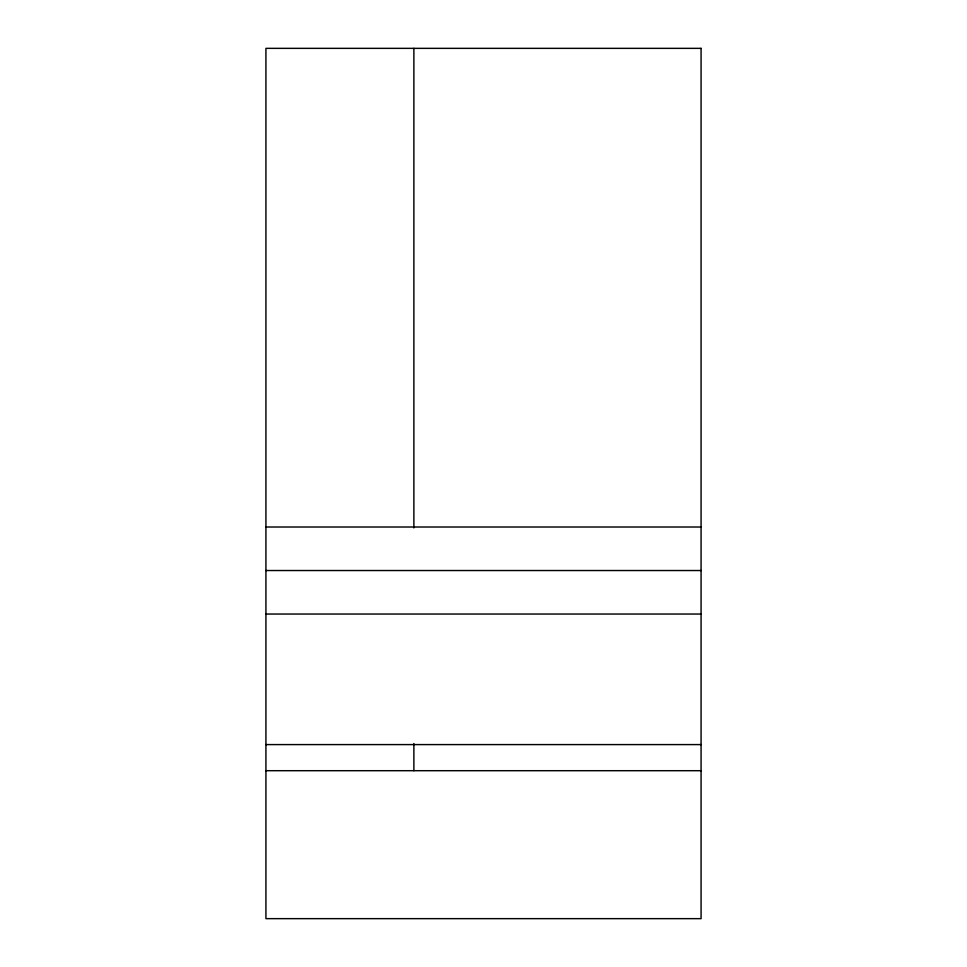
<?xml version="1.0" encoding="UTF-8"?>
<svg xmlns="http://www.w3.org/2000/svg" width="967" height="967" viewBox="0 0 967 967"><rect width="100%" height="100%" fill="white"/><g stroke="black" fill="none" stroke-linecap="round" stroke-linejoin="round"><path stroke-width="1.45" d="M265.925 527.015L701.075 527.015M265.925 570.53L701.075 570.53M265.925 614.045L701.075 614.045M265.925 744.59L701.075 744.59M265.925 770.699L701.075 770.699M413.876 48.35L413.876 527.909M413.876 743.55L413.876 770.699M701.075 48.35L265.925 48.35L265.925 918.65L701.075 918.65L701.075 48.35"/></g></svg>
